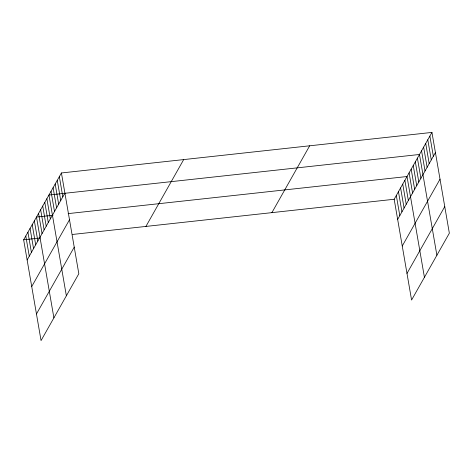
<?xml version="1.0" encoding="UTF-8"?>
<svg xmlns="http://www.w3.org/2000/svg" width="473" height="473" viewBox="0 0 473 473"><rect width="100%" height="100%" fill="white"/><g stroke="black" fill="none" stroke-linecap="round" stroke-linejoin="round"><path stroke-width="0.71" d="M61.419 172.97L78.825 273.743L41.056 340.584L23.65 239.805L61.419 172.97L431.944 132.416L449.35 233.195L411.581 300.03L394.175 199.257L431.944 132.416M27.132 259.967L64.902 193.126M31.726 286.567L69.496 219.732M36.462 313.977L74.231 247.143M145.921 226.425L183.69 159.584M271.904 212.637L309.667 145.802M397.657 219.419L435.426 152.578M402.251 246.019L440.02 179.184M406.987 273.429L444.756 206.589M53.035 215.268L36.492 217.083L53.898 317.856M68.136 213.619L407.017 176.53L424.423 277.308M23.65 239.805L40.193 237.996M72.558 234.454L394.175 199.257M429.868 136.094L433.351 156.256M427.787 139.772L431.27 159.933M425.712 143.449L429.194 163.605M423.637 147.121L427.119 167.282M421.555 150.798L425.038 170.96M436.886 255.249L419.48 154.476L48.956 195.024L66.362 295.802M417.405 158.153L420.887 178.309M415.324 161.825L418.806 181.987M413.248 165.503L416.731 185.664M411.173 169.18L414.655 189.342M409.092 172.858L412.574 193.014M404.876 180.319L408.359 200.481M402.736 184.109L406.218 204.265M400.596 187.893L404.078 208.055M398.455 191.683L401.938 211.839M396.315 195.467L399.797 215.629M59.338 176.642L62.82 196.803M57.263 180.319L60.745 200.481M55.187 183.997L58.67 204.159M53.106 187.675L56.589 207.83M51.031 191.346L54.513 211.508M46.874 198.701L50.357 218.863M44.799 202.379L48.281 222.535M42.724 206.051L46.206 226.212M40.643 209.728L44.125 229.89M38.567 213.406L42.05 233.567M34.352 220.867L37.834 241.029M32.211 224.657L35.694 244.819M30.071 228.441L33.553 248.603M27.931 232.231L31.413 252.393M25.79 236.021L29.273 256.177"/></g></svg>
